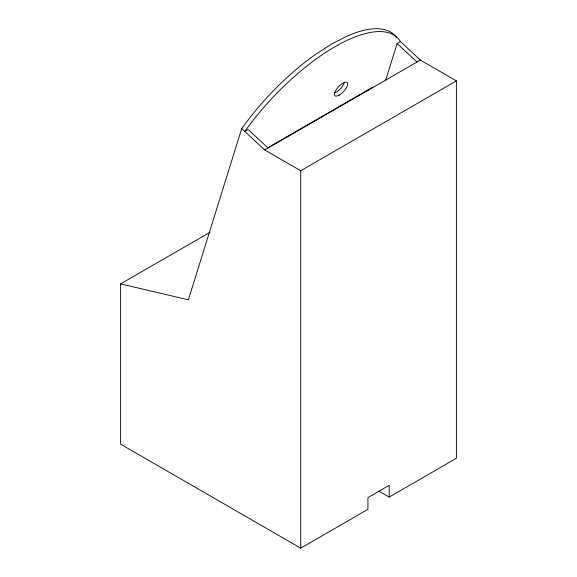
<?xml version="1.0" encoding="UTF-8"?>
<svg xmlns="http://www.w3.org/2000/svg" width="577" height="577" viewBox="0 0 577 577"><rect width="100%" height="100%" fill="white"/><g stroke="black" fill="none" stroke-linecap="round" stroke-linejoin="round"><path stroke-width="0.87" d="M396.421 37.303A130.813 50.221 -47.1 0 0 346.914 36.192L331.941 43.852L316.225 53.913A130.813 50.221 -47.1 0 0 241.713 128.592L188.376 299.831L120.607 283.891L120.607 444.16L300.725 548.15L367.931 509.354L367.931 497.612L389.186 485.336L389.186 497.078L379.06 491.229M367.895 90.942L368.429 89.233M385.58 80.499L397.106 43.52L400.46 41.58L420.359 60.08L456.393 80.881L456.393 458.282L389.186 497.078M267.519 147.921L373.11 86.961M241.713 128.592L264.699 149.948L420.359 60.08M264.699 149.948L300.725 170.749L456.393 80.881M120.607 283.891L210.115 232.221M397.106 43.52L417.005 62.013M268.053 148.015L248.146 129.515L244.792 131.455A130.813 50.221 -47.1 0 1 400.46 41.58M300.725 170.749L300.725 548.15M344.339 82.612A9.016 3.462 -47.1 0 1 334.516 93.012M339.182 95.126A9.016 3.462 -47.1 0 0 347.498 82.98A9.016 3.462 -47.1 0 0 336.449 89.356A9.016 3.462 -47.1 0 0 339.182 95.126"/></g></svg>
